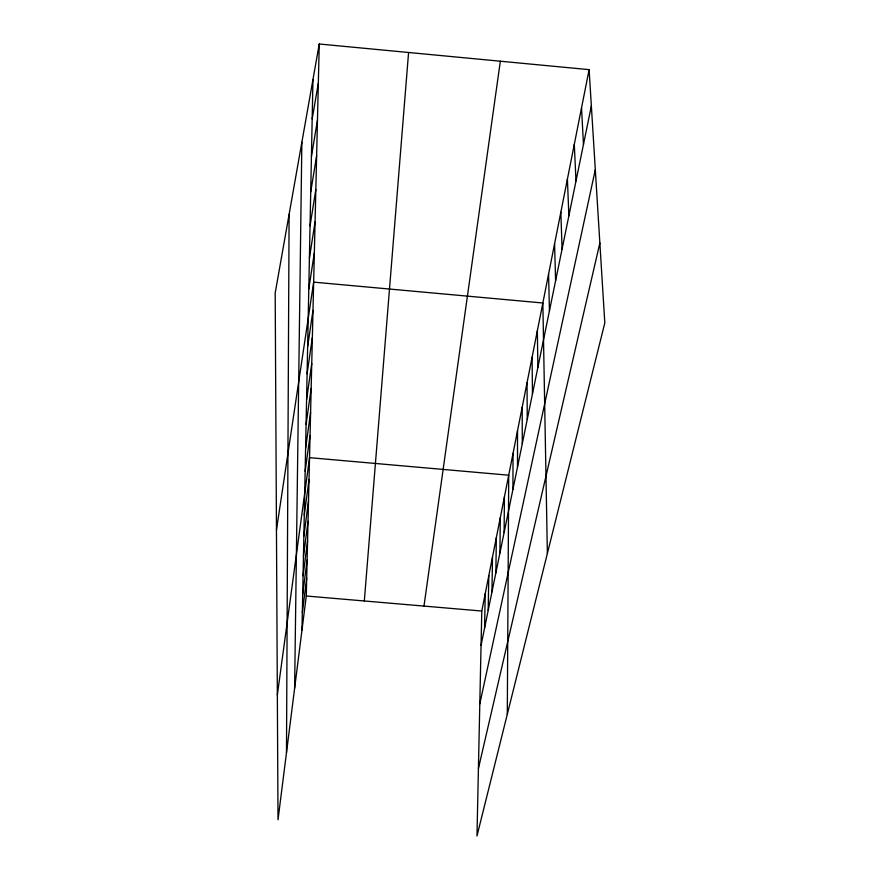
<?xml version="1.0" encoding="UTF-8"?>
<svg xmlns="http://www.w3.org/2000/svg" width="880" height="880" viewBox="0 0 880 880"><rect width="100%" height="100%" fill="white"/><g stroke="black" fill="none" stroke-linecap="round" stroke-linejoin="round"><path stroke-width="1.32" d="M517.506 467.005L517.517 430.782M512.919 489.467L513.029 453.409M286.484 752.653L289.102 214.379M507.298 714.296L508.717 475.2L309.54 457.666L277.343 695.002M504.119 532.466L504.427 496.804M499.917 553.058L500.302 517.605M294.613 688.325L301.862 142.263M495.858 572.88L496.331 537.658M491.953 591.976L492.503 556.985M488.191 610.39L488.807 575.641M484.561 628.155L485.232 593.637M301.983 630.08L312.961 79.574M589.105 69.652L481.789 611.039L476.971 836L604.813 322.927L589.105 69.652L319.253 44L275.187 293.007L278.014 819.731L306.284 596.002L319.253 44M364.32 600.974L408.584 52.492M302.687 594.506L307.131 559.966M302.324 612.601L306.702 578.303M303.061 575.74L307.582 540.98M303.457 556.281L308.044 521.29M303.853 536.074L308.517 500.874M304.271 515.075L309.023 479.688M305.151 471.24L310.057 435.479M305.602 448.327L310.596 412.412M423.984 606.089L500.335 61.215M306.086 424.49L311.168 388.432M306.581 399.663L311.751 363.484M307.087 373.78L312.356 337.491M307.626 346.775L312.994 310.398M276.452 529.969L313.665 282.139L542.85 302.995L547.371 553.465M308.781 289.069L314.358 252.637M309.397 258.214L315.084 221.793M310.046 225.885L315.832 189.519M310.717 191.983L316.635 155.727M311.432 156.387L317.46 120.285M312.18 118.965L318.34 83.094M481.052 645.304L591.36 105.864M479.798 703.89L595.309 169.664M478.412 768.57L599.863 243.001M306.284 596.002L481.789 611.039M581.526 107.932L583.473 144.408M574.299 144.364L575.993 181.027M567.413 179.091L568.865 215.864M560.846 212.201L562.078 249.062M554.576 243.826L555.599 280.709M548.581 274.065L549.428 310.937M537.361 330.704L537.867 367.466M532.092 357.28L532.455 393.932M527.032 382.767L527.263 419.298M522.181 407.253L522.291 443.641"/></g></svg>
